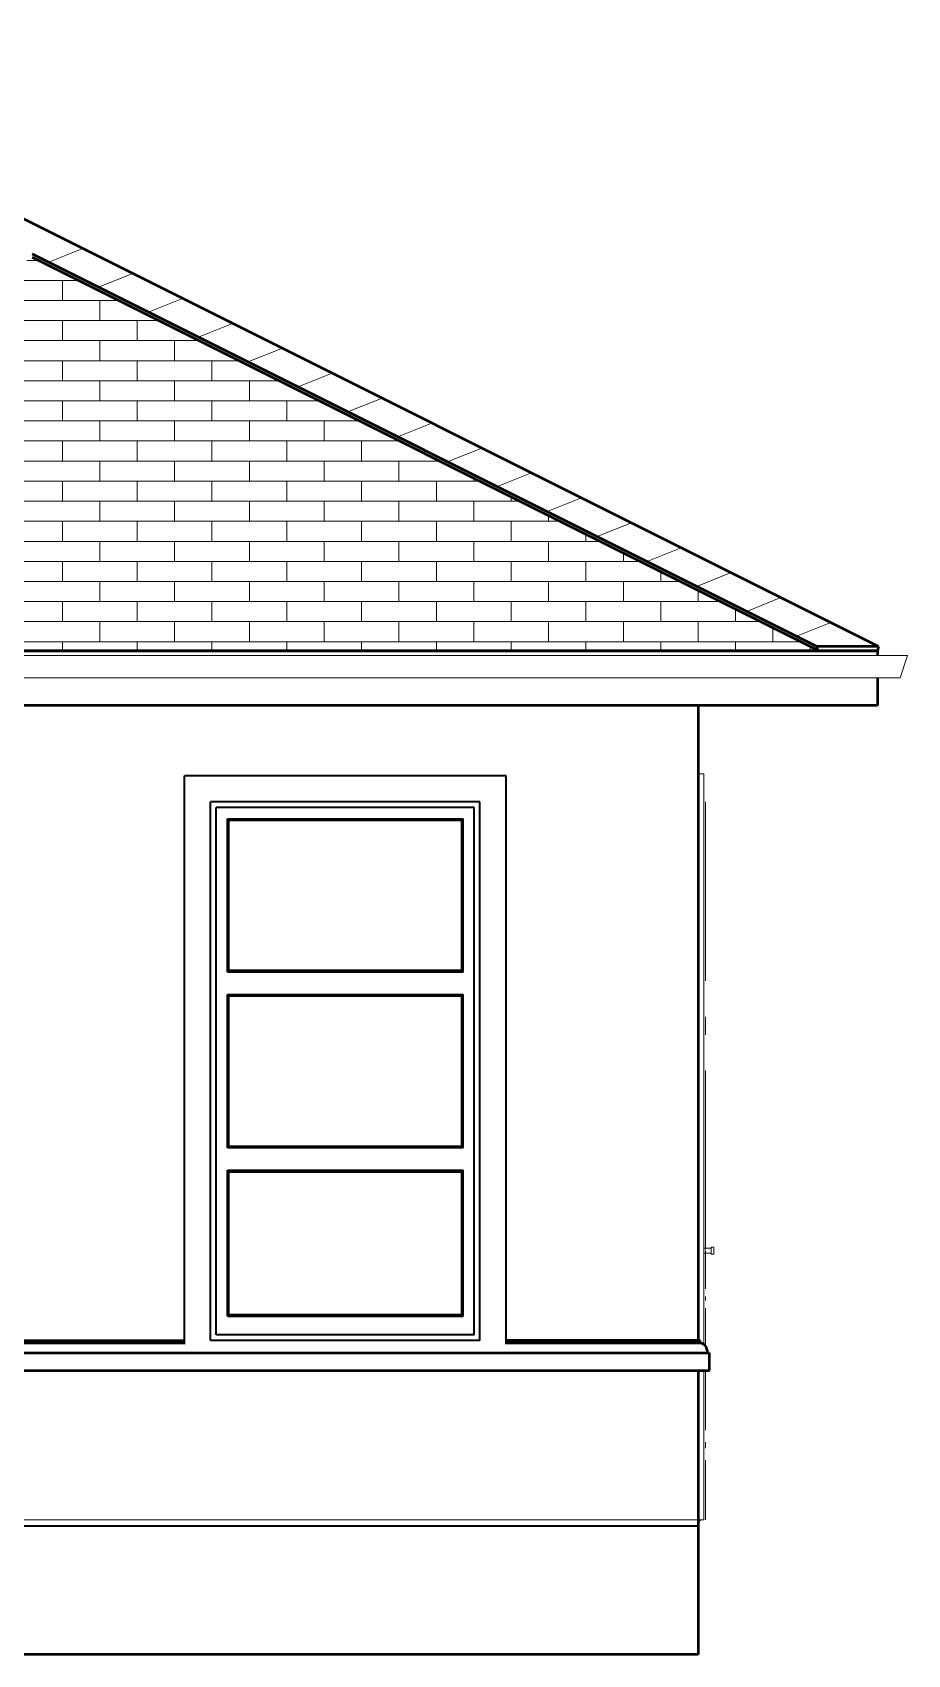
# Model space of a CAD drawing. Header units: inches. Extents: x -382 to 454, y -18 to 290.
# Drawn here: x 336.7 to 453.7, y -18 to 198.9 of the extents above; entities that cross this region are included whole.
import ezdxf

# ---------------------------------------------------------------- set-up
doc = ezdxf.new("R2010")
doc.units = ezdxf.units.IN
doc.header["$LTSCALE"] = 96
doc.header["$MEASUREMENT"] = 0
doc.layers.add('CAD_  Default_Lines', color=7, linetype='Continuous', lineweight=18, true_color=0x000000)
doc.layers.add('CAD_  Default_Patterns', color=7, linetype='Continuous', lineweight=18, true_color=0x000000)

msp = doc.modelspace()

# ---------------------------------------------------------------- linework, layer by layer
at = {"layer": 'CAD_  Default_Lines', "color": 18, "linetype": 'Continuous', "lineweight": 50, "true_color": 0x000000, "transparency": 33554687}
for p, q in [((449.8, 116.79), (285.63, 198.87)), ((336.68, 173.3), (336.75, 173.31)), ((441.53, 116.79), (336.68, 169.21)), ((441.63, 116.29), (336.68, 168.77)), ((223.62, 116.26), (449.74, 116.26)), ((449.68, 116.15), (223.68, 116.15)), ((441.53, 116.79), (441.63, 116.29)), ((449.8, 116.79), (441.53, 116.79)), ((449.8, 116.79), (449.68, 116.29)), ((449.68, 116.29), (449.74, 116.26)), ((449.68, 116.15), (449.68, 115.59)), ((449.74, 116.26), (449.69, 116.18)), ((449.68, 112.59), (449.68, 108.9)), ((449.68, 108.9), (121.44, 108.9)), ((425.68, 108.9), (425.68, 24)), ((318.15, 24), (357, 24)), ((425.93, 24), (400, 24)), ((425.93, 23.67), (425.93, 24)), ((60.71, 22.33), (427.18, 22.33)), ((318.15, 23.67), (357, 23.67)), ((400, 23.67), (425.93, 23.67)), ((425.93, 23.67), (426.19, 23.62)), ((426.19, 23.62), (426.43, 23.49)), ((426.64, 23.28), (426.43, 23.49)), ((426.64, 23.28), (426.8, 23)), ((426.9, 22.68), (426.8, 23)), ((426.9, 22.68), (426.93, 22.33)), ((427.18, 20), (427.18, 22.33)), ((60.71, 20), (427.18, 20)), ((425.68, 20), (425.68, -18)), ((425.68, -18), (60.71, -18))]:
    msp.add_line(p, q, dxfattribs=at)
at = {"layer": 'CAD_  Default_Lines', "color": 18, "linetype": 'Continuous', "lineweight": 18, "true_color": 0x000000, "transparency": 33554687}
for p, q in [((453.68, 115.59), (117.44, 115.59)), ((453.68, 115.59), (452.68, 112.59)), ((452.68, 112.59), (118.44, 112.59)), ((426.43, 99.75), (425.68, 99.75)), ((426.43, 23.49), (426.43, 99.75)), ((426.43, 36.35), (427.43, 36.35)), ((426.43, 35.65), (427.43, 35.65)), ((427.43, 36.46), (427.8, 36.46)), ((427.43, 36.46), (427.43, 35.54)), ((427.8, 35.54), (427.43, 35.54)), ((427.8, 36.46), (427.8, 35.54)), ((426.43, 0), (426.43, 20)), ((426.43, 0), (425.68, 0)), ((425.93, -0.15), (425.93, 0))]:
    msp.add_line(p, q, dxfattribs=at)
at = {"layer": 'CAD_  Default_Lines', "color": 18, "linetype": 'Continuous', "lineweight": 35, "true_color": 0x000000, "transparency": 33554687}
for p, q in [((357, 23.49), (357, 99.5)), ((400, 99.5), (357, 99.5)), ((400, 23.49), (400, 99.5)), ((396.5, 96), (360.5, 96)), ((360.5, 24), (360.5, 96)), ((396.5, 24), (396.5, 96)), ((395.75, 95.25), (361.25, 95.25)), ((361.25, 24.75), (361.25, 95.25)), ((362.75, 73.25), (362.75, 93.75)), ((362.75, 93.75), (394.25, 93.75)), ((362.93, 93.56), (362.75, 93.75)), ((362.93, 73.44), (362.93, 93.56)), ((362.93, 93.56), (394.06, 93.56)), ((394.25, 93.75), (394.06, 93.56)), ((394.06, 93.56), (394.06, 73.44)), ((394.25, 73.25), (394.25, 93.75)), ((395.75, 24.75), (395.75, 95.25)), ((362.93, 73.44), (362.75, 73.25)), ((394.25, 73.25), (362.75, 73.25)), ((394.06, 73.44), (362.93, 73.44)), ((394.06, 73.44), (394.25, 73.25)), ((362.75, 49.75), (362.75, 70.25)), ((362.75, 70.25), (394.25, 70.25)), ((362.93, 70.06), (362.75, 70.25)), ((362.93, 49.94), (362.93, 70.06)), ((362.93, 70.06), (394.06, 70.06)), ((394.06, 70.06), (394.25, 70.25)), ((394.06, 70.06), (394.06, 49.94)), ((394.25, 49.75), (394.25, 70.25)), ((362.93, 49.94), (362.75, 49.75)), ((394.06, 49.94), (362.93, 49.94)), ((394.06, 49.94), (394.25, 49.75)), ((394.25, 49.75), (362.75, 49.75)), ((362.75, 46.75), (394.25, 46.75)), ((362.93, 46.56), (362.75, 46.75)), ((362.75, 27.25), (362.75, 46.75)), ((362.93, 46.56), (394.06, 46.56)), ((362.93, 27.44), (362.93, 46.56)), ((394.25, 46.75), (394.06, 46.56)), ((394.06, 46.56), (394.06, 27.44)), ((394.25, 27.25), (394.25, 46.75)), ((362.75, 27.25), (362.93, 27.44)), ((362.75, 27.25), (394.25, 27.25)), ((394.06, 27.44), (362.93, 27.44)), ((394.25, 27.25), (394.06, 27.44)), ((396.5, 24), (360.5, 24)), ((395.75, 24.75), (361.25, 24.75))]:
    msp.add_line(p, q, dxfattribs=at)
at = {"layer": 'CAD_  Default_Lines', "color": 18, "linetype": 'Continuous', "lineweight": 9, "true_color": 0x000000, "transparency": 33554687}
for p, q in [((426.68, 96), (426.68, 72.06)), ((426.68, 67.27), (426.68, 64.87)), ((426.68, 60.09), (426.68, 36.14)), ((426.68, 36), (426.68, 30.88)), ((426.68, 29.86), (426.68, 29.34)), ((426.68, 28.32), (426.68, 23.2)), ((426.68, 20), (426.68, 12)), ((426.68, 10.4), (426.68, 9.6)), ((426.68, 8), (426.68, 0)), ((145.44, 0), (425.68, 0)), ((425.68, -0.87), (425.68, 0)), ((425.68, -0.75), (60.71, -0.75)), ((425.68, -0.87), (60.71, -0.87))]:
    msp.add_line(p, q, dxfattribs=at)
at = {"layer": 'CAD_  Default_Patterns', "color": 18, "linetype": 'Continuous', "lineweight": 0, "true_color": 0x000000, "transparency": 33554687}
for p, q in [((336.68, 173.28), (336.75, 173.31)), ((336.68, 169.32), (441.75, 116.79)), ((338.95, 168.19), (343.42, 169.98)), ((335.95, 168.4), (337.41, 168.4)), ((330.58, 165.72), (342.78, 165.72)), ((340.68, 165.72), (340.68, 163.03)), ((342.16, 166.47), (342.28, 166.52)), ((345.61, 164.86), (350.09, 166.65)), ((325.21, 163.03), (348.14, 163.03)), ((345.68, 163.03), (345.68, 160.35)), ((348.82, 163.14), (348.95, 163.19)), ((352.28, 161.52), (356.75, 163.31)), ((319.85, 160.35), (353.51, 160.35)), ((340.68, 160.35), (340.68, 157.67)), ((350.68, 160.35), (350.68, 157.67)), ((355.49, 159.81), (355.61, 159.86)), ((358.95, 158.19), (363.42, 159.98)), ((314.48, 157.67), (358.88, 157.67)), ((345.68, 157.67), (345.68, 154.98)), ((355.68, 157.67), (355.68, 154.98)), ((362.16, 156.47), (362.28, 156.52)), ((365.61, 154.86), (370.09, 156.65)), ((309.12, 154.98), (364.24, 154.98)), ((340.68, 154.98), (340.68, 152.3)), ((350.68, 154.98), (350.68, 152.3)), ((360.68, 154.98), (360.68, 152.3)), ((303.75, 152.3), (369.61, 152.3)), ((345.68, 152.3), (345.68, 149.62)), ((355.68, 152.3), (355.68, 149.62)), ((365.68, 152.3), (365.68, 149.62)), ((368.82, 153.14), (368.95, 153.19)), ((372.28, 151.52), (376.75, 153.31)), ((375.49, 149.81), (375.61, 149.86)), ((378.95, 148.19), (383.42, 149.98)), ((298.38, 149.62), (374.98, 149.62)), ((340.68, 149.62), (340.68, 146.93)), ((350.68, 149.62), (350.68, 146.93)), ((360.68, 149.62), (360.68, 146.93)), ((370.68, 149.62), (370.68, 146.93)), ((293.02, 146.93), (380.34, 146.93)), ((345.68, 146.93), (345.68, 144.25)), ((355.68, 146.93), (355.68, 144.25)), ((365.68, 146.93), (365.68, 144.25)), ((375.68, 146.93), (375.68, 144.25)), ((382.16, 146.47), (382.28, 146.52)), ((385.61, 144.86), (390.09, 146.65)), ((287.65, 144.25), (385.71, 144.25)), ((340.68, 144.25), (340.68, 141.57)), ((350.68, 144.25), (350.68, 141.57)), ((360.68, 144.25), (360.68, 141.57)), ((370.68, 144.25), (370.68, 141.57)), ((380.68, 144.25), (380.68, 141.57)), ((388.82, 143.14), (388.95, 143.19)), ((392.28, 141.52), (396.75, 143.31)), ((282.28, 141.57), (391.08, 141.57)), ((345.68, 141.57), (345.68, 138.88)), ((355.68, 141.57), (355.68, 138.88)), ((365.68, 141.57), (365.68, 138.88)), ((375.68, 141.57), (375.68, 138.88)), ((385.68, 141.57), (385.68, 138.88)), ((390.68, 141.77), (390.68, 141.57)), ((276.92, 138.88), (396.44, 138.88)), ((340.68, 138.88), (340.68, 136.2)), ((350.68, 138.88), (350.68, 136.2)), ((360.68, 138.88), (360.68, 136.2)), ((370.68, 138.88), (370.68, 136.2)), ((380.68, 138.88), (380.68, 136.2)), ((390.68, 138.88), (390.68, 136.2)), ((395.49, 139.81), (395.61, 139.86)), ((395.68, 139.27), (395.68, 138.88)), ((398.95, 138.19), (403.42, 139.98)), ((400.68, 136.77), (400.68, 136.2)), ((405.61, 134.86), (410.09, 136.65)), ((271.55, 136.2), (401.81, 136.2)), ((345.68, 136.2), (345.68, 133.52)), ((355.68, 136.2), (355.68, 133.52)), ((365.68, 136.2), (365.68, 133.52)), ((375.68, 136.2), (375.68, 133.52)), ((385.68, 136.2), (385.68, 133.52)), ((395.68, 136.2), (395.68, 133.52)), ((402.16, 136.47), (402.28, 136.52)), ((266.18, 133.52), (407.18, 133.52)), ((340.68, 133.52), (340.68, 130.83)), ((350.68, 133.52), (350.68, 130.83)), ((360.68, 133.52), (360.68, 130.83)), ((370.68, 133.52), (370.68, 130.83)), ((380.68, 133.52), (380.68, 130.83)), ((390.68, 133.52), (390.68, 130.83)), ((400.68, 133.52), (400.68, 130.83)), ((405.68, 134.27), (405.68, 133.52)), ((408.82, 133.14), (408.95, 133.19)), ((412.28, 131.52), (416.75, 133.31)), ((260.82, 130.83), (412.54, 130.83)), ((345.68, 130.83), (345.68, 128.15)), ((355.68, 130.83), (355.68, 128.15)), ((365.68, 130.83), (365.68, 128.15)), ((375.68, 130.83), (375.68, 128.15)), ((385.68, 130.83), (385.68, 128.15)), ((395.68, 130.83), (395.68, 128.15)), ((405.68, 130.83), (405.68, 128.15)), ((410.68, 131.77), (410.68, 130.83)), ((255.45, 128.15), (417.91, 128.15)), ((340.68, 128.15), (340.68, 125.47)), ((350.68, 128.15), (350.68, 125.47)), ((360.68, 128.15), (360.68, 125.47)), ((370.68, 128.15), (370.68, 125.47)), ((380.68, 128.15), (380.68, 125.47)), ((390.68, 128.15), (390.68, 125.47)), ((400.68, 128.15), (400.68, 125.47)), ((410.68, 128.15), (410.68, 125.47)), ((415.49, 129.81), (415.61, 129.86)), ((415.68, 129.27), (415.68, 128.15)), ((418.95, 128.19), (423.42, 129.98)), ((420.68, 126.77), (420.68, 125.47)), ((422.16, 126.47), (422.28, 126.52)), ((425.61, 124.86), (430.09, 126.65)), ((250.08, 125.47), (423.28, 125.47)), ((345.68, 125.47), (345.68, 122.78)), ((355.68, 125.47), (355.68, 122.78)), ((365.68, 125.47), (365.68, 122.78)), ((375.68, 125.47), (375.68, 122.78)), ((385.68, 125.47), (385.68, 122.78)), ((395.68, 125.47), (395.68, 122.78)), ((405.68, 125.47), (405.68, 122.78)), ((415.68, 125.47), (415.68, 122.78)), ((425.68, 124.27), (425.68, 122.78)), ((244.72, 122.78), (428.64, 122.78)), ((340.68, 122.78), (340.68, 120.1)), ((350.68, 122.78), (350.68, 120.1)), ((360.68, 122.78), (360.68, 120.1)), ((370.68, 122.78), (370.68, 120.1)), ((380.68, 122.78), (380.68, 120.1)), ((390.68, 122.78), (390.68, 120.1)), ((400.68, 122.78), (400.68, 120.1)), ((410.68, 122.78), (410.68, 120.1)), ((420.68, 122.78), (420.68, 120.1)), ((428.82, 123.14), (428.95, 123.19)), ((430.68, 121.77), (430.68, 120.1)), ((432.28, 121.52), (436.75, 123.31)), ((239.35, 120.1), (434.01, 120.1)), ((345.68, 120.1), (345.68, 117.42)), ((355.68, 120.1), (355.68, 117.42)), ((365.68, 120.1), (365.68, 117.42)), ((375.68, 120.1), (375.68, 117.42)), ((385.68, 120.1), (385.68, 117.42)), ((395.68, 120.1), (395.68, 117.42)), ((405.68, 120.1), (405.68, 117.42)), ((415.68, 120.1), (415.68, 117.42)), ((425.68, 120.1), (425.68, 117.42)), ((435.49, 119.81), (435.61, 119.86)), ((438.95, 118.19), (443.42, 119.98)), ((233.98, 117.42), (439.38, 117.42)), ((340.68, 117.42), (340.68, 116.26)), ((350.68, 117.42), (350.68, 116.26)), ((360.68, 117.42), (360.68, 116.26)), ((370.68, 117.42), (370.68, 116.26)), ((380.68, 117.42), (380.68, 116.26)), ((390.68, 117.42), (390.68, 116.26)), ((400.68, 117.42), (400.68, 116.26)), ((410.68, 117.42), (410.68, 116.26)), ((420.68, 117.42), (420.68, 116.26)), ((430.68, 117.42), (430.68, 116.26)), ((435.68, 119.27), (435.68, 117.42)), ((440.68, 116.77), (440.68, 116.26))]:
    msp.add_line(p, q, dxfattribs=at)

doc.saveas('drawing.dxf')
